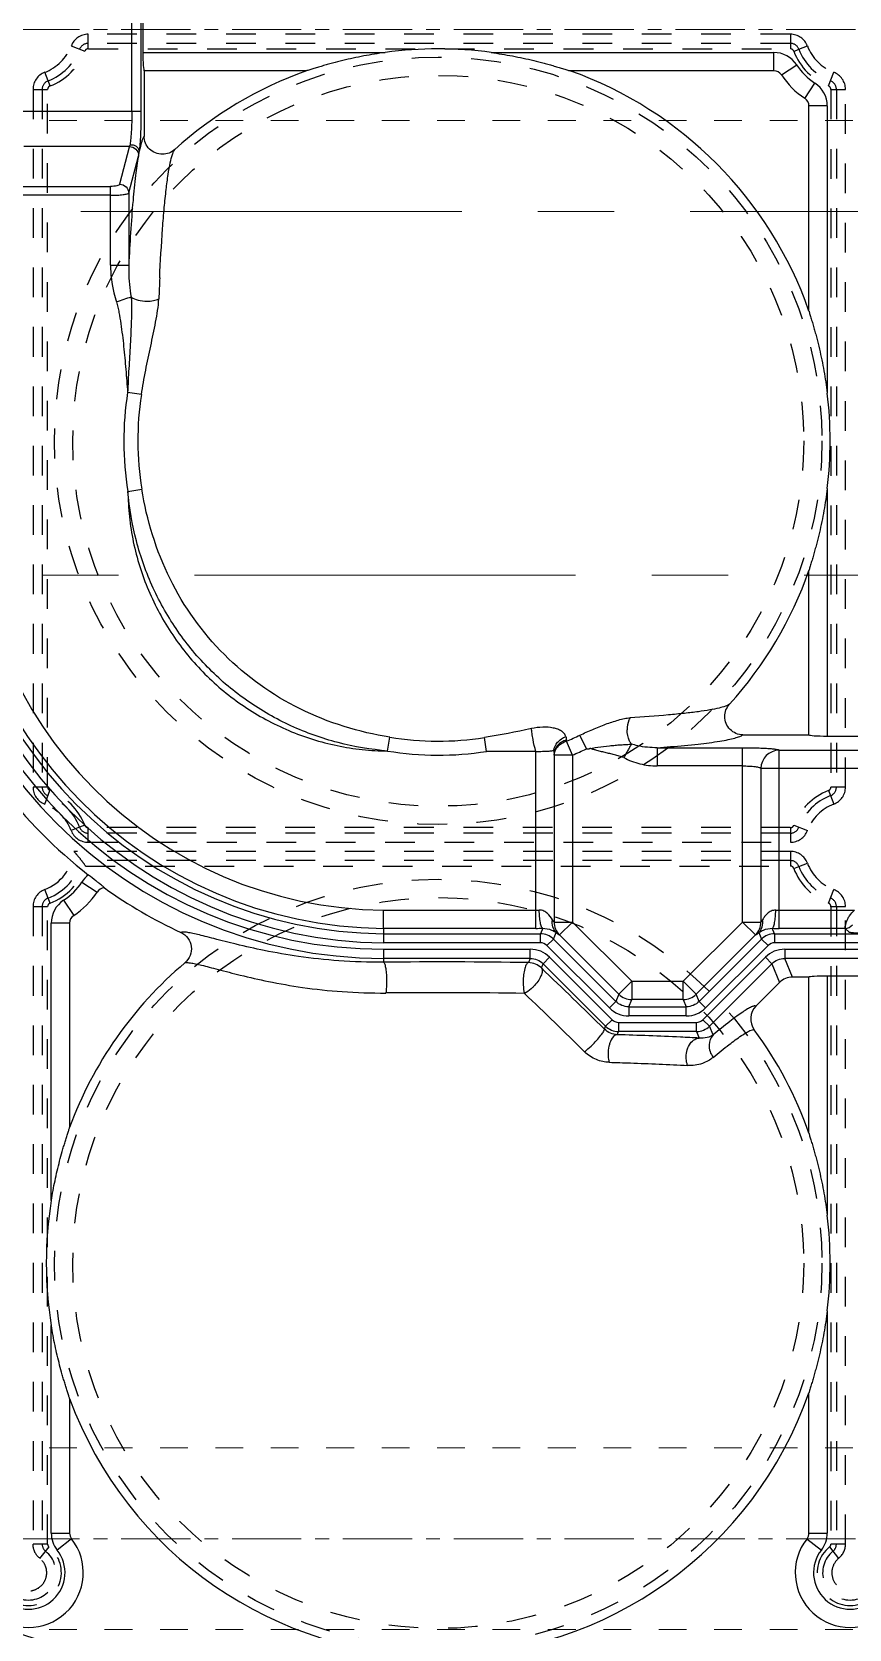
# Model space of a CAD drawing. Header units: millimetres. Extents: x -840 to 1682, y -9216 to -2117.
# Drawn here: x 281.9 to 326.9, y -4315.4 to -4227.6 of the extents above; entities that cross this region are included whole.
import ezdxf

# ---------------------------------------------------------------- set-up
doc = ezdxf.new("R2010")
doc.units = ezdxf.units.MM
doc.header["$LTSCALE"] = 16.335
doc.linetypes.add('CENTER', pattern=[0.6, 0.375, -0.075, 0.075, -0.075])
doc.linetypes.add('HIDDEN', pattern=[0.2, 0.1, -0.1])
doc.layers.get('0').update_dxf_attribs({"linetype": 'CONTINUOUS'})
doc.layers.add('cool', color=153, linetype='HIDDEN', lineweight=9)
doc.layers.add('moldbase', color=7, linetype='CONTINUOUS', lineweight=20)
doc.layers.add('DEFAULT_2', color=8, linetype='HIDDEN')

# ---------------------------------------------------------------- blocks, each defined once
blk = doc.blocks.new('7')
at = {"layer": 'cool', "ltscale": 0.932966}
for p, q in [((-1665.252, -2312.724), (-1303.907, -2312.724)), ((-1665.252, -2322.724), (-1303.907, -2322.724))]:
    blk.add_line(p, q, dxfattribs=at)
at = {"layer": 'cool', "color": 1, "linetype": 'CENTER', "ltscale": 0.621977}
blk.add_line((-1679.58, -2317.724), (-1289.58, -2317.724), dxfattribs=at)

msp = doc.modelspace()

# ---------------------------------------------------------------- linework, layer by layer
at = {"color": 7, "linetype": 'Continuous'}
for p, q in [((287.411, -4231.912), (287.411, -4222.937)), ((287.912, -4222.937), (287.912, -4231.912)), ((288.02, -4226.168), (288.02, -4228.681)), ((288.02, -4228.681), (301.342, -4228.681)), ((307.181, -4228.681), (322.716, -4228.681)), ((322.716, -4229.686), (322.716, -4228.681)), ((323.135, -4229.912), (323.975, -4229.359)), ((288.09, -4229.686), (288.09, -4233.277)), ((297.019, -4229.686), (288.09, -4229.686)), ((322.716, -4229.686), (311.504, -4229.686)), ((324.425, -4231.202), (324.978, -4230.362)), ((279.479, -4231.912), (287.912, -4231.912)), ((324.651, -4242.903), (324.651, -4231.621)), ((325.656, -4231.621), (324.651, -4231.621)), ((325.656, -4231.621), (325.656, -4247.413)), ((287.281, -4233.854), (281.481, -4233.854)), ((287.271, -4233.891), (286.741, -4235.923)), ((287.242, -4236.408), (287.772, -4234.376)), ((280.765, -4236.048), (286.239, -4236.048)), ((286.239, -4236.533), (280.765, -4236.533)), ((286.239, -4240.372), (286.239, -4236.048)), ((287.242, -4236.408), (287.242, -4240.372)), ((286.239, -4240.372), (287.242, -4240.372)), ((287.936, -4247.496), (287.177, -4247.378)), ((287.196, -4252.821), (287.955, -4252.697)), ((325.656, -4252.661), (325.656, -4266.279)), ((324.651, -4266.209), (324.651, -4257.171)), ((301.478, -4267.102), (301.602, -4266.344)), ((306.921, -4267.122), (306.802, -4266.363)), ((311.315, -4266.561), (311.31, -4266.49)), ((312.41, -4266.982), (312.048, -4266.229)), ((321.022, -4266.209), (324.651, -4266.209)), ((325.656, -4266.279), (328.169, -4266.279)), ((309.63, -4267.122), (306.921, -4267.122)), ((309.63, -4276.854), (309.63, -4267.122)), ((310.634, -4267.255), (310.634, -4276.508)), ((310.634, -4267.255), (310.64, -4267.329)), ((311.643, -4267.329), (310.64, -4267.329)), ((311.643, -4267.329), (311.315, -4266.561)), ((311.643, -4267.329), (311.643, -4276.505)), ((316.3, -4266.916), (316.3, -4267.919)), ((316.3, -4266.916), (321, -4266.916)), ((321, -4276.505), (321, -4266.916)), ((323.007, -4267.049), (323.013, -4267.057)), ((323.013, -4276.854), (323.013, -4267.057)), ((323.013, -4267.057), (339.821, -4267.057)), ((321, -4267.919), (316.3, -4267.919)), ((322.004, -4268.052), (322.009, -4268.059)), ((322.004, -4268.052), (322.004, -4276.505)), ((339.821, -4268.059), (322.009, -4268.059)), ((284.663, -4274.306), (285.503, -4274.859)), ((283.66, -4275.309), (284.213, -4276.149)), ((301.247, -4276.854), (301.255, -4275.85)), ((301.255, -4275.85), (309.63, -4275.85)), ((323.013, -4275.85), (327.161, -4275.85)), ((282.982, -4291.829), (282.982, -4276.568)), ((283.987, -4276.568), (282.982, -4276.568)), ((283.987, -4276.568), (283.987, -4287.808)), ((301.246, -4276.854), (301.245, -4277.649)), ((309.63, -4276.854), (301.246, -4276.854)), ((310.008, -4276.852), (309.886, -4277.148)), ((310.64, -4276.505), (310.634, -4276.508)), ((310.64, -4276.505), (311.643, -4276.505)), ((311.643, -4276.505), (310.934, -4277.215)), ((314.903, -4279.765), (311.643, -4276.505)), ((321, -4276.505), (317.74, -4279.765)), ((321.71, -4277.215), (321, -4276.505)), ((321, -4276.505), (322.004, -4276.505)), ((322.009, -4276.507), (322.004, -4276.505)), ((322.757, -4277.148), (322.635, -4276.852)), ((326.639, -4276.854), (323.013, -4276.854)), ((326.639, -4276.854), (326.856, -4277.071)), ((309.886, -4277.649), (301.241, -4277.649)), ((301.246, -4277.148), (309.886, -4277.148)), ((309.886, -4277.649), (309.886, -4277.148)), ((310.596, -4277.442), (310.241, -4277.796)), ((310.241, -4277.796), (313.673, -4281.229)), ((310.596, -4277.442), (310.743, -4277.087)), ((310.596, -4277.442), (314.028, -4280.874)), ((310.934, -4277.215), (310.928, -4277.217)), ((314.193, -4280.475), (310.934, -4277.215)), ((321.71, -4277.215), (318.45, -4280.475)), ((318.615, -4280.874), (322.047, -4277.442)), ((318.97, -4281.229), (322.402, -4277.796)), ((321.717, -4277.216), (321.71, -4277.215)), ((321.901, -4277.087), (322.047, -4277.442)), ((322.402, -4277.796), (322.047, -4277.442)), ((322.757, -4277.148), (322.757, -4277.649)), ((322.757, -4277.148), (421.441, -4277.148)), ((421.441, -4277.649), (322.757, -4277.649)), ((301.247, -4278.002), (301.247, -4278.715)), ((301.247, -4278.002), (309.322, -4278.002)), ((309.322, -4278.504), (301.247, -4278.504)), ((309.322, -4278.504), (309.225, -4278.74)), ((309.322, -4278.504), (309.322, -4278.002)), ((309.934, -4279.034), (310.032, -4278.798)), ((310.387, -4278.443), (310.032, -4278.798)), ((313.465, -4282.231), (310.032, -4278.798)), ((313.82, -4281.877), (310.387, -4278.443)), ((322.257, -4278.443), (318.823, -4281.877)), ((322.611, -4278.798), (319.178, -4282.231)), ((322.611, -4278.798), (322.256, -4278.443)), ((322.611, -4278.798), (323.037, -4279.826)), ((323.321, -4278.002), (323.321, -4278.504)), ((323.321, -4278.002), (420.877, -4278.002)), ((323.747, -4279.532), (323.321, -4278.504)), ((420.877, -4278.504), (323.321, -4278.504)), ((324.651, -4279.532), (323.747, -4279.532)), ((324.651, -4288.128), (324.651, -4279.532)), ((328.169, -4279.48), (325.656, -4279.48)), ((325.656, -4279.48), (325.656, -4292.638)), ((314.193, -4280.475), (314.028, -4280.874)), ((314.193, -4280.475), (314.903, -4279.765)), ((314.903, -4279.765), (314.903, -4280.768)), ((314.903, -4279.765), (317.74, -4279.765)), ((317.74, -4279.765), (318.45, -4280.475)), ((317.74, -4280.768), (317.74, -4279.765)), ((318.615, -4280.874), (318.45, -4280.475)), ((321.738, -4281.126), (323.037, -4279.826)), ((313.673, -4281.229), (314.028, -4280.874)), ((314.737, -4281.168), (314.903, -4280.768)), ((314.737, -4281.168), (314.737, -4281.669)), ((314.737, -4281.168), (317.906, -4281.168)), ((317.74, -4280.768), (314.903, -4280.768)), ((317.74, -4280.768), (317.906, -4281.168)), ((317.906, -4281.669), (317.906, -4281.168)), ((318.615, -4280.874), (318.97, -4281.229)), ((313.399, -4282.393), (313.465, -4282.231)), ((313.465, -4282.231), (313.82, -4281.877)), ((314.175, -4282.024), (314.175, -4282.525)), ((314.175, -4282.024), (318.468, -4282.024)), ((317.906, -4281.669), (314.737, -4281.669)), ((318.468, -4282.525), (318.468, -4282.024)), ((318.823, -4281.877), (319.178, -4282.231)), ((319.377, -4282.713), (319.178, -4282.231)), ((314.101, -4282.704), (314.175, -4282.525)), ((318.468, -4282.525), (314.175, -4282.525)), ((318.468, -4282.525), (318.618, -4282.888)), ((325.656, -4297.886), (325.656, -4310.115)), ((282.982, -4310.115), (282.982, -4298.695)), ((324.651, -4310.115), (324.651, -4302.396)), ((283.987, -4302.717), (283.987, -4310.115)), ((282.982, -4310.115), (283.987, -4310.115)), ((284.095, -4310.426), (283.305, -4311.047)), ((324.543, -4310.426), (325.333, -4311.047)), ((324.651, -4310.115), (325.656, -4310.115))]:
    msp.add_line(p, q, dxfattribs=at)
for centre, radius, start, end in [((304.262, -4250.037), 21.555, 82.21628, 97.78372), ((322.716, -4230.188), 1.508, 33.36701, 90), ((326.912, -4227.425), 3.518, 213.36701, 236.63299), ((304.262, -4250.037), 21.602, 109.59012, 132.13302), ((304.262, -4250.037), 21.602, 19.28489, 70.40988), ((322.716, -4230.188), 0.502, 33.36701, 90), ((326.912, -4227.425), 4.522, 213.36701, 236.63299), ((324.149, -4231.621), 1.508, 0, 56.63299), ((324.149, -4231.621), 0.502, 0, 56.63299), ((302.907, -4237.81), 15.52, 167.05769, 167.21587), ((296.13, -4240.543), 8.89, 178.89651, 181.23393), ((297.242, -4240.512), 10.003, 181.27431, 189.34665), ((434.337, -4247.853), 145.551, 177.33404, 177.78732), ((366.008, -4483.105), 253.475, 108.07299, 108.26492), ((304.262, -4250.037), 17.291, 171.15388, 189.26433), ((304.262, -4250.037), 16.522, 171.15388, 189.26432), ((304.262, -4250.037), 21.555, 353.00793, 6.99207), ((301.749, -4252.55), 81.562, 180, 270), ((301.749, -4252.55), 81.06, 180, 270), ((301.749, -4252.55), 80.559, 180, 270), ((301.749, -4252.55), 80.057, 180, 270), ((301.749, -4252.55), 80.001, 180, 270), ((301.749, -4252.55), 79.5, 180, 270), ((301.749, -4252.55), 71.857, 180, 270), ((301.749, -4252.55), 70.35, 180, 270), ((301.749, -4252.55), 66.33, 180, 270), ((301.247, -4253.052), 25.452, 180, 270), ((301.247, -4253.052), 24.95, 180, 270), ((301.448, -4253.052), 24.598, 180, 269.51799), ((301.448, -4253.052), 24.096, 180, 269.51577), ((301.448, -4253.052), 23.802, 180, 269.51577), ((301.448, -4253.052), 22.799, 180, 269.51278), ((304.262, -4250.037), 21.602, 317.86698, 340.71511), ((304.262, -4250.037), 16.522, 260.73533, 278.84612), ((304.262, -4250.037), 17.966, 293.11646, 295.68206), ((304.262, -4250.037), 17.291, 260.73566, 278.84611), ((304.262, -4250.037), 18.802, 293.11646, 295.68206), ((310.876, -4190.774), 76.335, 274.07483, 274.63399), ((323.016, -4268.064), 1.007, 90.21471, 179.7199), ((301.247, -4253.052), 26.428, 217.2132, 232.14975), ((281.726, -4272.372), 3.518, 303.36701, 326.63299), ((285.922, -4275.135), 1.508, 126.26827, 146.63299), ((284.489, -4276.568), 1.508, 123.36701, 180), ((281.726, -4272.372), 4.522, 303.36701, 326.63299), ((285.922, -4275.135), 0.502, 92.50316, 146.63299), ((301.247, -4253.052), 26.48, 234.58265, 245.11942), ((284.489, -4276.568), 0.502, 123.36701, 180), ((309.632, -4266.458), 9.392, 269.99288, 271.14611), ((323.012, -4266.434), 9.416, 268.8554, 270.00573), ((309.632, -4239.13), 37.723, 269.99782, 270.57206), ((311.638, -4276.507), 1.004, 180.01039, 224.98608), ((321.006, -4276.508), 1.003, 315.11831, 0.04143), ((323.01, -4239.33), 37.524, 269.42641, 270.00371), ((326.638, -4276.35), 0.504, 270.06267, 323.01742), ((309.885, -4278.153), 1.005, 45.0294, 89.9706), ((309.886, -4278.151), 0.502, 44.99637, 90.00323), ((322.758, -4278.153), 1.005, 90.02942, 134.97059), ((322.757, -4278.151), 0.502, 89.99612, 135.00341), ((304.262, -4295.262), 21.602, 130.16266, 159.81272), ((304.261, -4597.961), 319.26, 89.10924, 90.54105), ((309.223, -4279.746), 1.006, 45.06447, 89.93553), ((309.322, -4279.508), 1.506, 45.00132, 90.00083), ((323.321, -4279.509), 1.506, 90.01677, 134.97824), ((96.936, -4502.176), 308.481, 45.4362, 46.33245), ((304.249, -4589.359), 308.963, 89.11826, 90.53203), ((114.142, -4484.718), 282.318, 45.41643, 46.35222), ((314.904, -4279.762), 1.006, 225.06328, 269.93553), ((317.739, -4279.762), 1.006, 270.06447, 314.93553), ((314.738, -4280.163), 1.506, 225.01567, 269.98868), ((317.905, -4280.163), 1.506, 270.01567, 314.98868), ((322.449, -4281.836), 1.005, 135.03116, 216.48193), ((314.176, -4281.521), 1.005, 225.02925, 269.97059), ((314.175, -4281.522), 0.502, 224.99676, 270.0037), ((318.468, -4281.522), 0.502, 269.99676, 315.0037), ((318.468, -4281.521), 1.005, 270.0294, 314.9706), ((304.262, -4295.262), 21.602, 19.28489, 36.43425), ((304.262, -4295.262), 21.555, 170.83475, 189.16525), ((304.262, -4295.262), 21.555, 353.00793, 6.99207), ((304.262, -4295.262), 21.602, 200.18728, 340.71511), ((281.726, -4312.291), 3.015, 141.78679, 38.21321), ((284.489, -4310.115), 1.508, 180, 218.21321), ((284.489, -4310.115), 0.502, 180, 218.21321), ((326.912, -4312.291), 3.015, 141.78679, 38.21321), ((324.149, -4310.115), 0.502, 321.78679, 0), ((324.149, -4310.115), 1.508, 321.78679, 360), ((281.726, -4312.291), 2.01, 141.78679, 38.21321), ((326.912, -4312.291), 2.01, 141.78679, 38.21321)]:
    msp.add_arc(centre, radius, start, end, dxfattribs=at)
for centre, major_axis, ratio, start_param, end_param in [((288.09, -4228.681), (0, 1.005), 0.069927, -4.712389, -3.141593), ((325.656, -4266.209), (1.005, 0), 0.069927, 3.141593, 4.712389), ((323.748, -4280.539), (-0.385, 0.93), 0.998395, -0.392131, 0.392131), ((325.656, -4279.532), (1.005, 0), 0.052408, 1.570796, 3.141593)]:
    msp.add_ellipse(centre, major_axis=major_axis, ratio=ratio, start_param=start_param, end_param=end_param, dxfattribs=at)
for points, knots in [([(301.342, -4228.681), (300.95, -4228.735), (300.364, -4228.831), (299.589, -4228.989), (299.013, -4229.121), (298.539, -4229.243), (298.164, -4229.345), (297.889, -4229.424), (297.623, -4229.503), (297.41, -4229.568), (297.251, -4229.617), (297.149, -4229.648), (297.077, -4229.671), (297.036, -4229.682), (297.023, -4229.686), (297.019, -4229.686)], [0, 0, 0, 0, 0.267252, 0.40073, 0.533832, 0.666016, 0.731402, 0.795907, 0.858868, 0.918789, 0.946517, 0.971347, 0.990766, 0.997019, 1, 1, 1, 1]), ([(307.181, -4228.681), (307.573, -4228.735), (308.159, -4228.831), (308.934, -4228.989), (309.51, -4229.121), (309.985, -4229.243), (310.359, -4229.345), (310.634, -4229.424), (310.9, -4229.503), (311.113, -4229.568), (311.272, -4229.617), (311.374, -4229.648), (311.446, -4229.671), (311.487, -4229.682), (311.5, -4229.686), (311.504, -4229.686)], [0, 0, 0, 0, 0.267252, 0.40073, 0.533832, 0.666016, 0.731402, 0.795907, 0.858868, 0.918789, 0.946517, 0.971347, 0.990766, 0.997019, 1, 1, 1, 1]), ([(287.411, -4231.912), (287.411, -4232.113), (287.406, -4232.496), (287.385, -4233.027), (287.35, -4233.455), (287.32, -4233.7), (287.296, -4233.797)], [0, 0, 0, 0, 0.3187, 0.608147, 0.842128, 1, 1, 1, 1]), ([(287.912, -4231.912), (287.912, -4232.341), (287.902, -4232.945), (287.864, -4233.682), (287.837, -4233.989), (287.82, -4234.121)], [0, 0, 0, 0, 0.581184, 0.819571, 1, 1, 1, 1]), ([(287.271, -4233.891), (287.272, -4233.887), (287.277, -4233.881), (287.274, -4233.867), (287.279, -4233.859), (287.281, -4233.854)], [0, 0, 0, 0, 0.259224, 0.619074, 1, 1, 1, 1]), ([(287.296, -4233.797), (287.295, -4233.802), (287.29, -4233.821), (287.285, -4233.84), (287.281, -4233.854)], [0, 0, 0, 0, 0.274969, 1, 1, 1, 1]), ([(287.281, -4233.854), (287.406, -4233.856), (287.664, -4233.957), (287.778, -4234.211), (287.782, -4234.334)], [0, 0, 0, 0, 0.505485, 1, 1, 1, 1]), ([(287.82, -4234.12), (287.817, -4234.064), (287.776, -4233.949), (287.649, -4233.815), (287.469, -4233.76), (287.35, -4233.78), (287.296, -4233.797)], [0, 0, 0, 0, 0.236764, 0.500059, 0.758497, 1, 1, 1, 1]), ([(288.09, -4233.277), (288.062, -4233.316), (288.011, -4233.417), (287.911, -4233.697), (287.857, -4233.941), (287.82, -4234.121)], [0, 0, 0, 0, 0.160254, 0.379444, 1, 1, 1, 1]), ([(289.098, -4234.28), (288.967, -4234.281), (288.702, -4234.23), (288.366, -4234.008), (288.142, -4233.673), (288.09, -4233.408), (288.09, -4233.277)], [0, 0, 0, 0, 0.249984, 0.499946, 0.749956, 1, 1, 1, 1]), ([(288.943, -4241.083), (288.985, -4240.176), (289.058, -4238.884), (289.19, -4237.262), (289.29, -4236.27), (289.397, -4235.446), (289.508, -4234.801), (289.61, -4234.378), (289.699, -4234.138), (289.745, -4234.051), (289.77, -4234.018)], [0, 0, 0, 0, 0.381573, 0.543618, 0.683779, 0.800473, 0.892477, 0.958914, 0.982547, 1, 1, 1, 1]), ([(289.77, -4234.018), (289.679, -4234.1), (289.466, -4234.232), (289.22, -4234.279), (289.098, -4234.28)], [0, 0, 0, 0, 0.499959, 1, 1, 1, 1]), ([(287.772, -4234.376), (287.71, -4234.729), (287.598, -4235.542), (287.399, -4237.539), (287.3, -4239.185), (287.242, -4240.372)], [0, 0, 0, 0, 0.178696, 0.408207, 1, 1, 1, 1]), ([(287.782, -4234.334), (287.785, -4234.319), (287.8, -4234.25), (287.811, -4234.18), (287.82, -4234.125)], [0, 0, 0, 0, 0.216193, 1, 1, 1, 1]), ([(286.741, -4235.923), (286.735, -4235.944), (286.678, -4235.985), (286.571, -4236.017), (286.417, -4236.043), (286.301, -4236.048), (286.239, -4236.048)], [0, 0, 0, 0, 0.126678, 0.347002, 0.649997, 1, 1, 1, 1]), ([(286.239, -4236.533), (286.363, -4236.533), (286.592, -4236.528), (286.863, -4236.507), (287.042, -4236.481), (287.138, -4236.46), (287.202, -4236.439), (287.236, -4236.419), (287.242, -4236.408)], [0, 0, 0, 0, 0.362106, 0.67404, 0.797636, 0.894339, 0.961535, 1, 1, 1, 1]), ([(286.741, -4235.923), (286.867, -4235.925), (287.126, -4236.027), (287.24, -4236.284), (287.242, -4236.408)], [0, 0, 0, 0, 0.505571, 1, 1, 1, 1]), ([(286.239, -4240.372), (286.239, -4240.886), (286.324, -4241.577), (286.513, -4242.237), (286.566, -4242.401)], [0, 0, 0, 0, 0.749603, 1, 1, 1, 1]), ([(286.564, -4242.401), (286.596, -4242.494), (286.645, -4242.688), (286.728, -4243.086), (286.809, -4243.599), (286.891, -4244.221), (286.987, -4245.058), (287.085, -4246.111), (287.149, -4246.955), (287.177, -4247.378)], [0, 0, 0, 0, 0.05872, 0.11923, 0.243152, 0.36835, 0.494231, 0.746782, 1, 1, 1, 1]), ([(287.372, -4242.136), (287.384, -4242.241), (287.39, -4242.454), (287.394, -4242.775), (287.393, -4243.1), (287.381, -4243.537), (287.358, -4244.084), (287.311, -4244.961), (287.245, -4246.059), (287.197, -4246.938), (287.177, -4247.378)], [0, 0, 0, 0, 0.060293, 0.121678, 0.183733, 0.246036, 0.371153, 0.496668, 0.748222, 1, 1, 1, 1]), ([(287.372, -4242.136), (287.487, -4242.215), (287.776, -4242.323), (288.078, -4242.358), (288.24, -4242.358)], [0, 0, 0, 0, 0.459661, 1, 1, 1, 1]), ([(287.936, -4247.496), (288.005, -4247.049), (288.169, -4246.159), (288.402, -4245.054), (288.59, -4244.173), (288.722, -4243.519), (288.834, -4242.875), (288.886, -4242.445), (288.894, -4242.233)], [0, 0, 0, 0, 0.253644, 0.50712, 0.633249, 0.758166, 0.881082, 1, 1, 1, 1]), ([(288.24, -4242.358), (288.359, -4242.358), (288.582, -4242.339), (288.799, -4242.277), (288.894, -4242.233)], [0, 0, 0, 0, 0.531705, 1, 1, 1, 1]), ([(324.651, -4242.903), (324.651, -4242.908), (324.656, -4242.922), (324.667, -4242.966), (324.691, -4243.042), (324.723, -4243.15), (324.774, -4243.317), (324.841, -4243.541), (324.922, -4243.819), (325.001, -4244.106), (325.105, -4244.496), (325.227, -4244.99), (325.359, -4245.59), (325.514, -4246.396), (325.606, -4247.005), (325.656, -4247.413)], [0, 0, 0, 0, 0.003083, 0.009558, 0.029485, 0.054714, 0.082718, 0.142945, 0.206018, 0.270524, 0.335844, 0.467771, 0.600522, 0.733601, 1, 1, 1, 1]), ([(287.196, -4252.821), (287.206, -4253.286), (287.254, -4254.218), (287.47, -4255.601), (287.825, -4256.954), (288.468, -4258.704), (289.584, -4260.763), (291.37, -4262.929), (293.536, -4264.715), (295.595, -4265.831), (297.345, -4266.474), (298.698, -4266.829), (300.081, -4267.045), (301.012, -4267.092), (301.478, -4267.102)], [0, 0, 0, 0, 0.062535, 0.125068, 0.187605, 0.250141, 0.375069, 0.5, 0.62493, 0.749858, 0.812395, 0.874934, 0.937466, 1, 1, 1, 1]), ([(301.478, -4267.102), (300.56, -4267.016), (298.736, -4266.721), (296.133, -4265.788), (293.745, -4264.423), (291.635, -4262.664), (289.876, -4260.555), (288.511, -4258.166), (287.579, -4255.563), (287.282, -4253.739), (287.197, -4252.821)], [0, 0, 0, 0, 0.125986, 0.25107, 0.375694, 0.49998, 0.624274, 0.748913, 0.87401, 1, 1, 1, 1]), ([(301.602, -4266.344), (299.901, -4266.066), (296.559, -4265.045), (292.298, -4262.001), (289.253, -4257.74), (288.233, -4254.398), (287.955, -4252.697)], [0, 0, 0, 0, 0.250932, 0.5, 0.749067, 1, 1, 1, 1]), ([(325.656, -4252.661), (325.606, -4253.069), (325.514, -4253.679), (325.359, -4254.485), (325.227, -4255.084), (325.105, -4255.578), (325.001, -4255.968), (324.922, -4256.255), (324.841, -4256.533), (324.774, -4256.757), (324.723, -4256.924), (324.691, -4257.032), (324.667, -4257.109), (324.656, -4257.152), (324.651, -4257.167), (324.651, -4257.171)], [0, 0, 0, 0, 0.266399, 0.399478, 0.532229, 0.664156, 0.729476, 0.793982, 0.857055, 0.917282, 0.945286, 0.970515, 0.990442, 0.996917, 1, 1, 1, 1]), ([(320.281, -4264.529), (320.217, -4264.576), (320.024, -4264.655), (319.664, -4264.754), (319.164, -4264.851), (318.531, -4264.946), (317.769, -4265.036), (316.517, -4265.157), (315.518, -4265.228), (314.815, -4265.271)], [0, 0, 0, 0, 0.043448, 0.110973, 0.202912, 0.318739, 0.457621, 0.618447, 1, 1, 1, 1]), ([(320.019, -4265.201), (320.02, -4265.079), (320.067, -4264.832), (320.199, -4264.619), (320.281, -4264.529)], [0, 0, 0, 0, 0.500134, 1, 1, 1, 1]), ([(312.048, -4266.229), (312.284, -4266.121), (312.752, -4265.905), (313.457, -4265.624), (314.041, -4265.427), (314.491, -4265.311), (314.71, -4265.276), (314.815, -4265.271)], [0, 0, 0, 0, 0.26507, 0.52537, 0.774867, 0.892659, 1, 1, 1, 1]), ([(314.815, -4265.271), (314.787, -4265.315), (314.685, -4265.519), (314.647, -4265.752), (314.647, -4265.926)], [0, 0, 0, 0, 0.232004, 1, 1, 1, 1]), ([(321.022, -4266.209), (320.891, -4266.209), (320.626, -4266.156), (320.291, -4265.932), (320.068, -4265.597), (320.018, -4265.332), (320.019, -4265.201)], [0, 0, 0, 0, 0.250053, 0.500063, 0.750028, 1, 1, 1, 1]), ([(311.278, -4266.308), (311.261, -4266.248), (311.196, -4266.129), (311.035, -4265.993), (310.826, -4265.894), (310.485, -4265.802), (309.996, -4265.774), (309.597, -4265.821), (309.392, -4265.865)], [0, 0, 0, 0, 0.090713, 0.189201, 0.299676, 0.422394, 0.697583, 1, 1, 1, 1]), ([(309.63, -4267.122), (309.568, -4266.905), (309.491, -4266.575), (309.421, -4266.154), (309.397, -4265.953), (309.392, -4265.865)], [0, 0, 0, 0, 0.528462, 0.792575, 1, 1, 1, 1]), ([(310.618, -4267.065), (310.638, -4266.902), (310.761, -4266.656), (311.027, -4266.428), (311.192, -4266.341), (311.278, -4266.308)], [0, 0, 0, 0, 0.470334, 0.734662, 1, 1, 1, 1]), ([(311.31, -4266.49), (311.218, -4266.518), (311.042, -4266.598), (310.76, -4266.823), (310.64, -4267.087), (310.634, -4267.255)], [0, 0, 0, 0, 0.267201, 0.531643, 1, 1, 1, 1]), ([(314.885, -4266.717), (314.847, -4266.665), (314.704, -4266.425), (314.647, -4266.139), (314.647, -4265.926)], [0, 0, 0, 0, 0.232604, 1, 1, 1, 1]), ([(317.043, -4266.86), (317.551, -4266.818), (318.456, -4266.735), (319.512, -4266.601), (320.182, -4266.481), (320.549, -4266.397), (320.822, -4266.313), (320.969, -4266.246), (321.022, -4266.209)], [0, 0, 0, 0, 0.377401, 0.673379, 0.788693, 0.88156, 0.951836, 1, 1, 1, 1]), ([(309.63, -4267.122), (309.752, -4267.122), (309.979, -4267.119), (310.276, -4267.108), (310.483, -4267.09), (310.586, -4267.077), (310.618, -4267.065)], [0, 0, 0, 0, 0.36952, 0.688458, 0.897485, 1, 1, 1, 1]), ([(310.64, -4267.329), (310.643, -4267.246), (310.682, -4267.075), (310.827, -4266.849), (311.045, -4266.669), (311.221, -4266.588), (311.315, -4266.561)], [0, 0, 0, 0, 0.229832, 0.472495, 0.730003, 1, 1, 1, 1]), ([(312.41, -4266.982), (312.621, -4266.95), (313.042, -4266.886), (313.57, -4266.822), (313.991, -4266.781), (314.251, -4266.76), (314.458, -4266.748), (314.608, -4266.743), (314.75, -4266.73), (314.843, -4266.726), (314.885, -4266.717)], [0, 0, 0, 0, 0.257272, 0.513253, 0.640248, 0.765973, 0.828137, 0.889209, 0.947591, 1, 1, 1, 1]), ([(314.467, -4267.456), (314.447, -4267.446), (314.404, -4267.433), (314.32, -4267.406), (314.171, -4267.361), (313.956, -4267.306), (313.698, -4267.245), (313.482, -4267.194), (313.309, -4267.153), (313.18, -4267.121), (313.051, -4267.088), (312.944, -4267.059), (312.859, -4267.034), (312.795, -4267.017), (312.73, -4267), (312.68, -4266.975), (312.636, -4266.965), (312.592, -4266.971), (312.542, -4266.996), (312.474, -4267.008), (312.429, -4266.993), (312.41, -4266.982)], [0, 0, 0, 0, 0.031208, 0.062434, 0.124884, 0.249784, 0.374688, 0.499593, 0.562045, 0.624498, 0.686953, 0.749396, 0.780675, 0.81177, 0.843023, 0.875087, 0.890228, 0.905113, 0.936797, 0.968486, 1, 1, 1, 1]), ([(314.885, -4266.717), (314.862, -4266.765), (314.801, -4266.871), (314.703, -4267.045), (314.59, -4267.244), (314.508, -4267.383), (314.467, -4267.456)], [0, 0, 0, 0, 0.189106, 0.429304, 0.705531, 1, 1, 1, 1]), ([(316.3, -4266.916), (315.943, -4266.925), (315.46, -4266.88), (314.999, -4266.754), (314.885, -4266.717)], [0, 0, 0, 0, 0.748894, 1, 1, 1, 1]), ([(321, -4266.916), (321.248, -4266.916), (321.61, -4266.921), (322.071, -4266.937), (322.368, -4266.953), (322.615, -4266.972), (322.804, -4266.993), (322.924, -4267.014), (322.983, -4267.033), (323.003, -4267.043), (323.007, -4267.049)], [0, 0, 0, 0, 0.369188, 0.537216, 0.685936, 0.810174, 0.90574, 0.969209, 0.988554, 1, 1, 1, 1]), ([(314.467, -4267.456), (314.743, -4267.613), (315.345, -4267.845), (315.982, -4267.914), (316.3, -4267.919)], [0, 0, 0, 0, 0.499881, 1, 1, 1, 1]), ([(321, -4267.919), (321.124, -4267.919), (321.355, -4267.925), (321.628, -4267.947), (321.807, -4267.974), (321.903, -4267.997), (321.966, -4268.019), (321.999, -4268.04), (322.004, -4268.052)], [0, 0, 0, 0, 0.363963, 0.677166, 0.800111, 0.895773, 0.962222, 1, 1, 1, 1]), ([(285.561, -4274.336), (285.521, -4274.304), (285.345, -4274.165), (285.168, -4274.026), (285.031, -4273.92)], [0, 0, 0, 0, 0.22799, 1, 1, 1, 1]), ([(285.785, -4274.518), (285.769, -4274.504), (285.695, -4274.443), (285.62, -4274.383), (285.561, -4274.336)], [0, 0, 0, 0, 0.218113, 1, 1, 1, 1]), ([(285.903, -4274.631), (285.904, -4274.626), (285.89, -4274.612), (285.87, -4274.59), (285.83, -4274.556), (285.801, -4274.531), (285.785, -4274.518)], [0, 0, 0, 0, 0.080648, 0.291717, 0.608658, 1, 1, 1, 1]), ([(310.541, -4276.377), (310.468, -4276.253), (310.331, -4276.066), (310.073, -4275.886), (309.904, -4275.847), (309.819, -4275.848)], [0, 0, 0, 0, 0.463755, 0.728099, 1, 1, 1, 1]), ([(310.008, -4276.852), (309.995, -4276.848), (309.966, -4276.821), (309.915, -4276.718), (309.867, -4276.507), (309.83, -4276.2), (309.821, -4275.968), (309.819, -4275.848)], [0, 0, 0, 0, 0.040193, 0.106308, 0.332241, 0.654523, 1, 1, 1, 1]), ([(322.824, -4275.848), (322.736, -4275.849), (322.566, -4275.886), (322.365, -4276.031), (322.216, -4276.199), (322.134, -4276.317), (322.102, -4276.377)], [0, 0, 0, 0, 0.280096, 0.540241, 0.781696, 1, 1, 1, 1]), ([(322.635, -4276.852), (322.649, -4276.848), (322.679, -4276.818), (322.728, -4276.715), (322.775, -4276.51), (322.812, -4276.205), (322.822, -4275.973), (322.824, -4275.848)], [0, 0, 0, 0, 0.043431, 0.112312, 0.332175, 0.641673, 1, 1, 1, 1]), ([(326.639, -4276.854), (326.637, -4276.851), (326.637, -4276.839), (326.638, -4276.818), (326.643, -4276.786), (326.653, -4276.723), (326.676, -4276.623), (326.719, -4276.482), (326.787, -4276.321), (326.919, -4276.093), (327.056, -4275.939), (327.161, -4275.85)], [0, 0, 0, 0, 0.009529, 0.028228, 0.056187, 0.093145, 0.192425, 0.321646, 0.474672, 0.643703, 1, 1, 1, 1]), ([(301.247, -4278.715), (300.427, -4278.723), (298.867, -4278.674), (296.681, -4278.436), (294.802, -4278.108), (293.254, -4277.76), (292.172, -4277.483), (291.466, -4277.3), (291.052, -4277.197), (290.713, -4277.12), (290.446, -4277.071), (290.252, -4277.053), (290.144, -4277.06), (290.106, -4277.075)], [0, 0, 0, 0, 0.217481, 0.413823, 0.583211, 0.723605, 0.834818, 0.879626, 0.917347, 0.948074, 0.971928, 0.989093, 1, 1, 1, 1]), ([(290.106, -4277.075), (290.257, -4277.144), (290.527, -4277.365), (290.72, -4277.847), (290.66, -4278.363), (290.456, -4278.646), (290.329, -4278.754)], [0, 0, 0, 0, 0.250075, 0.499998, 0.749932, 1, 1, 1, 1]), ([(310.008, -4276.852), (310.174, -4276.848), (310.439, -4276.902), (310.666, -4277.032), (310.743, -4277.087)], [0, 0, 0, 0, 0.636853, 1, 1, 1, 1]), ([(310.743, -4277.087), (310.659, -4276.998), (310.532, -4276.766), (310.522, -4276.506), (310.541, -4276.377)], [0, 0, 0, 0, 0.484987, 1, 1, 1, 1]), ([(310.634, -4276.508), (310.631, -4276.51), (310.617, -4276.494), (310.602, -4276.474), (310.573, -4276.429), (310.553, -4276.397), (310.541, -4276.377)], [0, 0, 0, 0, 0.07222, 0.267299, 0.580139, 1, 1, 1, 1]), ([(321.901, -4277.087), (321.984, -4276.998), (322.111, -4276.766), (322.121, -4276.506), (322.102, -4276.377)], [0, 0, 0, 0, 0.484987, 1, 1, 1, 1]), ([(321.901, -4277.087), (321.978, -4277.032), (322.204, -4276.901), (322.469, -4276.848), (322.635, -4276.852)], [0, 0, 0, 0, 0.36362, 1, 1, 1, 1]), ([(322.102, -4276.377), (322.092, -4276.394), (322.074, -4276.424), (322.048, -4276.464), (322.029, -4276.49), (322.018, -4276.505), (322.012, -4276.507)], [0, 0, 0, 0, 0.366954, 0.669432, 0.886492, 1, 1, 1, 1]), ([(328.144, -4277.135), (327.985, -4277.135), (327.753, -4277.133), (327.457, -4277.125), (327.266, -4277.117), (327.107, -4277.108), (326.986, -4277.098), (326.91, -4277.088), (326.872, -4277.079), (326.859, -4277.074), (326.856, -4277.071)], [0, 0, 0, 0, 0.370043, 0.538497, 0.687544, 0.811949, 0.907436, 0.970481, 0.98938, 1, 1, 1, 1]), ([(310.743, -4277.087), (310.766, -4277.107), (310.807, -4277.141), (310.863, -4277.184), (310.899, -4277.207), (310.922, -4277.22), (310.928, -4277.217)], [0, 0, 0, 0, 0.403574, 0.710213, 0.909794, 1, 1, 1, 1]), ([(321.717, -4277.216), (321.723, -4277.218), (321.745, -4277.207), (321.781, -4277.183), (321.836, -4277.14), (321.877, -4277.106), (321.901, -4277.087)], [0, 0, 0, 0, 0.08799, 0.28709, 0.599132, 1, 1, 1, 1]), ([(290.329, -4278.754), (290.367, -4278.739), (290.475, -4278.734), (290.667, -4278.754), (290.934, -4278.806), (291.273, -4278.885), (291.688, -4278.991), (292.396, -4279.178), (293.478, -4279.458), (295.021, -4279.808), (296.885, -4280.134), (299.042, -4280.368), (300.577, -4280.417), (301.381, -4280.41)], [0, 0, 0, 0, 0.010807, 0.028036, 0.052106, 0.083178, 0.121347, 0.166677, 0.278996, 0.420245, 0.58975, 0.784985, 1, 1, 1, 1]), ([(301.247, -4278.716), (301.262, -4278.72), (301.292, -4278.756), (301.34, -4278.873), (301.383, -4279.093), (301.415, -4279.41), (301.423, -4279.645), (301.423, -4279.771)], [0, 0, 0, 0, 0.043767, 0.117778, 0.3539, 0.652534, 1, 1, 1, 1]), ([(309.225, -4278.74), (309.176, -4278.748), (309.113, -4278.826), (309.058, -4278.943), (308.997, -4279.134), (308.948, -4279.42), (308.935, -4279.664), (308.935, -4279.794)], [0, 0, 0, 0, 0.129644, 0.229855, 0.353259, 0.65619, 1, 1, 1, 1]), ([(309.322, -4278.504), (309.453, -4278.504), (309.716, -4278.558), (309.94, -4278.706), (310.032, -4278.798)], [0, 0, 0, 0, 0.500007, 1, 1, 1, 1]), ([(322.611, -4278.798), (322.704, -4278.706), (322.927, -4278.558), (323.19, -4278.504), (323.321, -4278.504)], [0, 0, 0, 0, 0.500152, 1, 1, 1, 1]), ([(309.934, -4279.034), (309.973, -4279.082), (309.989, -4279.196), (309.961, -4279.343), (309.89, -4279.538), (309.737, -4279.792), (309.577, -4279.98), (309.485, -4280.071)], [0, 0, 0, 0, 0.15525, 0.259319, 0.381988, 0.673748, 1, 1, 1, 1]), ([(301.423, -4279.771), (301.423, -4279.829), (301.419, -4280.042), (301.404, -4280.256), (301.381, -4280.41)], [0, 0, 0, 0, 0.271878, 1, 1, 1, 1]), ([(308.935, -4279.794), (308.935, -4279.852), (308.94, -4280.067), (308.965, -4280.282), (309.004, -4280.433)], [0, 0, 0, 0, 0.272605, 1, 1, 1, 1]), ([(309.485, -4280.071), (309.447, -4280.109), (309.3, -4280.247), (309.135, -4280.366), (309.004, -4280.433)], [0, 0, 0, 0, 0.267379, 1, 1, 1, 1]), ([(314.737, -4281.168), (314.607, -4281.168), (314.344, -4281.114), (314.12, -4280.966), (314.028, -4280.874)], [0, 0, 0, 0, 0.499975, 1, 1, 1, 1]), ([(318.615, -4280.874), (318.523, -4280.966), (318.299, -4281.114), (318.036, -4281.168), (317.906, -4281.168)], [0, 0, 0, 0, 0.499975, 1, 1, 1, 1]), ([(321.738, -4281.126), (321.709, -4281.111), (321.615, -4281.12), (321.463, -4281.182), (321.25, -4281.299), (320.982, -4281.472), (320.656, -4281.703), (320.11, -4282.115), (319.68, -4282.463), (319.377, -4282.713)], [0, 0, 0, 0, 0.033505, 0.090538, 0.174289, 0.285446, 0.424002, 0.589716, 1, 1, 1, 1]), ([(312.756, -4283.243), (312.854, -4283.146), (313.03, -4282.959), (313.239, -4282.706), (313.361, -4282.529), (313.4, -4282.435), (313.403, -4282.402), (313.399, -4282.393)], [0, 0, 0, 0, 0.383038, 0.711751, 0.916569, 0.97043, 1, 1, 1, 1]), ([(314.101, -4282.704), (313.977, -4282.697), (313.719, -4282.635), (313.496, -4282.488), (313.399, -4282.393)], [0, 0, 0, 0, 0.47609, 1, 1, 1, 1]), ([(314.101, -4282.704), (313.956, -4282.718), (313.796, -4282.912), (313.696, -4283.156), (313.625, -4283.411), (313.605, -4283.615), (313.605, -4283.754)], [0, 0, 0, 0, 0.356372, 0.500385, 0.661061, 1, 1, 1, 1]), ([(318.618, -4282.888), (318.274, -4282.869), (316.769, -4282.794), (315.263, -4282.739), (314.101, -4282.704)], [0, 0, 0, 0, 0.22849, 1, 1, 1, 1]), ([(317.895, -4283.928), (317.895, -4283.793), (317.933, -4283.526), (318.097, -4283.182), (318.34, -4282.952), (318.533, -4282.892), (318.618, -4282.888)], [0, 0, 0, 0, 0.294318, 0.577532, 0.813836, 1, 1, 1, 1]), ([(319.377, -4282.713), (319.28, -4282.779), (319.033, -4282.886), (318.763, -4282.903), (318.618, -4282.888)], [0, 0, 0, 0, 0.445812, 1, 1, 1, 1]), ([(319.377, -4282.713), (319.242, -4282.856), (319.07, -4283.306), (319.236, -4283.757), (319.384, -4283.949)], [0, 0, 0, 0, 0.448299, 1, 1, 1, 1]), ([(319.384, -4283.949), (319.674, -4283.709), (320.184, -4283.297), (320.792, -4282.844), (321.176, -4282.596), (321.38, -4282.485), (321.524, -4282.426), (321.614, -4282.418), (321.641, -4282.433)], [0, 0, 0, 0, 0.411043, 0.715508, 0.826576, 0.910106, 0.96681, 1, 1, 1, 1]), ([(312.314, -4283.643), (312.346, -4283.618), (312.499, -4283.492), (312.644, -4283.356), (312.756, -4283.243)], [0, 0, 0, 0, 0.200418, 1, 1, 1, 1]), ([(313.664, -4284.222), (313.424, -4284.215), (312.926, -4284.105), (312.495, -4283.826), (312.314, -4283.643)], [0, 0, 0, 0, 0.482197, 1, 1, 1, 1]), ([(313.605, -4283.754), (313.605, -4283.797), (313.61, -4283.955), (313.634, -4284.112), (313.664, -4284.222)], [0, 0, 0, 0, 0.275912, 1, 1, 1, 1]), ([(317.98, -4284.397), (317.967, -4284.364), (317.916, -4284.212), (317.895, -4284.052), (317.895, -4283.928)], [0, 0, 0, 0, 0.224142, 1, 1, 1, 1]), ([(319.384, -4283.949), (319.208, -4284.094), (318.762, -4284.343), (318.252, -4284.412), (317.98, -4284.397)], [0, 0, 0, 0, 0.455804, 1, 1, 1, 1]), ([(313.664, -4284.222), (314.053, -4284.233), (315.492, -4284.28), (316.931, -4284.34), (317.98, -4284.397)], [0, 0, 0, 0, 0.270204, 1, 1, 1, 1]), ([(282.982, -4291.829), (283.041, -4291.462), (283.144, -4290.914), (283.306, -4290.189), (283.44, -4289.651), (283.561, -4289.209), (283.661, -4288.86), (283.738, -4288.604), (283.814, -4288.358), (283.877, -4288.161), (283.923, -4288.015), (283.954, -4287.923), (283.972, -4287.855), (283.987, -4287.82), (283.987, -4287.808)], [0, 0, 0, 0, 0.268835, 0.403048, 0.536792, 0.669437, 0.734935, 0.79942, 0.862152, 0.921482, 0.94869, 0.972788, 0.991317, 1, 1, 1, 1]), ([(324.651, -4288.128), (324.651, -4288.133), (324.656, -4288.147), (324.667, -4288.191), (324.691, -4288.267), (324.723, -4288.375), (324.774, -4288.542), (324.841, -4288.766), (324.922, -4289.044), (325.001, -4289.331), (325.105, -4289.721), (325.227, -4290.215), (325.359, -4290.815), (325.514, -4291.621), (325.606, -4292.23), (325.656, -4292.638)], [0, 0, 0, 0, 0.003083, 0.009558, 0.029485, 0.054714, 0.082718, 0.142945, 0.206018, 0.270524, 0.335844, 0.467771, 0.600522, 0.733601, 1, 1, 1, 1]), ([(325.656, -4297.886), (325.606, -4298.294), (325.514, -4298.904), (325.359, -4299.71), (325.227, -4300.309), (325.105, -4300.803), (325.001, -4301.193), (324.922, -4301.48), (324.841, -4301.758), (324.774, -4301.982), (324.723, -4302.149), (324.691, -4302.257), (324.667, -4302.334), (324.656, -4302.377), (324.651, -4302.392), (324.651, -4302.396)], [0, 0, 0, 0, 0.266399, 0.399478, 0.532229, 0.664156, 0.729476, 0.793982, 0.857055, 0.917282, 0.945286, 0.970515, 0.990442, 0.996917, 1, 1, 1, 1]), ([(283.987, -4302.717), (283.987, -4302.705), (283.972, -4302.669), (283.954, -4302.601), (283.923, -4302.509), (283.877, -4302.363), (283.814, -4302.167), (283.738, -4301.92), (283.661, -4301.665), (283.561, -4301.316), (283.44, -4300.873), (283.306, -4300.335), (283.144, -4299.611), (283.041, -4299.063), (282.982, -4298.695)], [0, 0, 0, 0, 0.008683, 0.027211, 0.05131, 0.078518, 0.137848, 0.20058, 0.265065, 0.330563, 0.463208, 0.596952, 0.731165, 1, 1, 1, 1])]:
    msp.add_open_spline(points, degree=3, knots=knots, dxfattribs=at)
for points in [[(309.392, -4265.865), (308.532, -4266.047), (307.671, -4266.228), (306.802, -4266.363)], [(311.278, -4266.308), (311.295, -4266.367), (311.305, -4266.428), (311.31, -4266.49)], [(310.618, -4267.065), (310.626, -4267.128), (310.632, -4267.192), (310.634, -4267.255)]]:
    msp.add_open_spline(points, degree=3, dxfattribs=at)
at = {"layer": 'cool', "color": 1, "linetype": 'CENTER', "ltscale": 0.621977}
msp.add_line((177.099, -4310.425), (567.099, -4310.425), dxfattribs=at)
at = {"layer": 'DEFAULT_2', "color": 8, "linetype": 'HIDDEN'}
for p, q in [((285.011, -4228.48), (285.011, -4227.676)), ((323.627, -4227.676), (285.011, -4227.676)), ((323.627, -4227.676), (323.627, -4228.48)), ((284.072, -4228.322), (284.823, -4228.609)), ((323.627, -4228.178), (285.011, -4228.178)), ((285.023, -4228.48), (323.627, -4228.48)), ((323.818, -4228.619), (324.096, -4228.501)), ((324.096, -4228.501), (324.566, -4228.322)), ((282.802, -4230.241), (282.623, -4229.771)), ((282.92, -4230.519), (282.802, -4230.241)), ((325.728, -4230.522), (326.015, -4229.771)), ((281.977, -4230.71), (281.977, -4269.086)), ((281.977, -4230.71), (282.781, -4230.71)), ((282.479, -4230.71), (282.479, -4269.086)), ((282.781, -4269.074), (282.781, -4230.71)), ((325.857, -4230.71), (326.661, -4230.71)), ((325.857, -4230.722), (325.857, -4269.086)), ((326.159, -4230.71), (326.159, -4269.086)), ((326.661, -4269.086), (326.661, -4230.71)), ((282.781, -4269.086), (281.977, -4269.086)), ((326.661, -4269.086), (325.857, -4269.086)), ((282.623, -4270.025), (282.91, -4269.274)), ((325.718, -4269.277), (325.836, -4269.555)), ((325.836, -4269.555), (326.015, -4270.025)), ((284.542, -4271.295), (284.072, -4271.474)), ((284.82, -4271.177), (284.542, -4271.295)), ((285.011, -4272.12), (285.011, -4271.316)), ((323.615, -4271.316), (285.011, -4271.316)), ((323.627, -4271.618), (285.011, -4271.618)), ((323.627, -4271.316), (323.627, -4272.12)), ((323.815, -4271.187), (324.566, -4271.474)), ((323.627, -4272.623), (284.224, -4272.623)), ((285.011, -4272.12), (323.627, -4272.12)), ((323.627, -4272.623), (323.627, -4273.427)), ((323.627, -4273.125), (284.645, -4273.125)), ((284.87, -4273.427), (323.627, -4273.427)), ((323.818, -4273.566), (324.096, -4273.448)), ((324.096, -4273.448), (324.566, -4273.269)), ((282.802, -4275.188), (282.623, -4274.718)), ((282.92, -4275.466), (282.802, -4275.188)), ((325.728, -4275.469), (326.015, -4274.718)), ((281.977, -4275.657), (281.977, -4310.72)), ((281.977, -4275.657), (282.781, -4275.657)), ((282.479, -4275.657), (282.479, -4310.722)), ((282.781, -4310.722), (282.781, -4275.657)), ((325.857, -4275.657), (326.661, -4275.657)), ((325.857, -4275.669), (325.857, -4310.722)), ((326.159, -4275.657), (326.159, -4310.722)), ((326.661, -4310.722), (326.661, -4275.657)), ((282.781, -4310.722), (281.977, -4310.722)), ((282.354, -4311.506), (282.856, -4310.879)), ((325.782, -4310.879), (326.284, -4311.506)), ((326.661, -4310.722), (325.857, -4310.722))]:
    msp.add_line(p, q, dxfattribs=at)
for centre, radius in [((304.262, -4250.037), 21.105), ((304.262, -4250.037), 20.1), ((304.262, -4295.262), 21.105), ((304.262, -4295.262), 20.1)]:
    msp.add_circle(centre, radius, dxfattribs=at)
for centre, radius, start, end in [((285.011, -4228.681), 1.005, 90, 159.07517), ((323.627, -4228.681), 1.005, 20.92483, 90), ((281.726, -4227.425), 2.513, 290.92483, 339.07517), ((281.726, -4227.425), 3.015, 290.92483, 339.07517), ((281.726, -4227.425), 3.317, 291.01342, 339.07517), ((285.011, -4228.681), 0.502, 90, 159.07517), ((323.627, -4228.681), 0.502, 20.92483, 90), ((326.912, -4227.425), 3.317, 201.01342, 249.07517), ((326.912, -4227.425), 3.015, 200.92483, 249.07517), ((326.912, -4227.425), 2.513, 200.92483, 249.07517), ((282.982, -4230.71), 1.005, 110.92483, 180), ((282.982, -4230.71), 0.502, 110.92483, 180), ((325.656, -4230.71), 0.502, 360, 69.07517), ((325.656, -4230.71), 1.005, 0, 69.07517), ((301.749, -4252.55), 81.505, 180, 270), ((301.749, -4252.55), 68.842, 180, 270), ((282.982, -4269.086), 1.005, 180, 249.07517), ((282.982, -4269.086), 0.502, 180, 249.07517), ((325.656, -4269.086), 0.502, 290.92483, 0), ((325.656, -4269.086), 1.005, 290.92483, 0), ((281.726, -4272.372), 2.513, 20.92483, 69.07517), ((281.726, -4272.372), 3.015, 20.92483, 69.07517), ((281.726, -4272.372), 3.317, 21.01342, 69.07517), ((326.912, -4272.372), 3.317, 111.01342, 159.07517), ((326.912, -4272.372), 3.015, 110.92483, 159.07517), ((326.912, -4272.372), 2.513, 110.92483, 159.07517), ((285.011, -4271.115), 1.005, 200.92483, 270), ((285.011, -4271.115), 0.502, 200.92483, 270), ((323.627, -4271.115), 0.502, 270, 339.07517), ((323.627, -4271.115), 1.005, 270, 339.07517), ((281.726, -4272.372), 2.513, 290.92483, 354.25715), ((323.627, -4273.628), 1.005, 20.92483, 90), ((281.726, -4272.372), 3.015, 290.92483, 345.52249), ((281.726, -4272.372), 3.317, 291.01342, 341.447), ((276.17, -4279.681), 10.714, 35.71234, 37.72385), ((323.627, -4273.628), 0.502, 20.92483, 90), ((326.912, -4272.372), 3.317, 201.01342, 249.07517), ((326.912, -4272.372), 3.015, 200.92483, 249.07517), ((326.912, -4272.372), 2.513, 200.92483, 249.07517), ((282.982, -4275.657), 1.005, 110.92483, 180), ((282.982, -4275.657), 0.502, 110.92483, 180), ((325.656, -4275.657), 0.502, 360, 69.07517), ((325.656, -4275.657), 1.005, 0, 69.07517), ((281.726, -4312.291), 1.809, 128.68219, 51.31781), ((281.726, -4312.291), 1.508, 128.68219, 51.31781), ((282.982, -4310.722), 0.502, 180, 231.31781), ((282.982, -4310.722), 0.201, 180, 231.31781), ((326.912, -4312.291), 1.809, 128.68219, 51.31781), ((326.912, -4312.291), 1.508, 128.68219, 51.31781), ((325.656, -4310.722), 0.201, 308.68219, 0), ((325.656, -4310.722), 0.502, 308.68219, 0), ((325.661, -4310.723), 1, 308.72917, 0.07582), ((281.726, -4312.291), 1.005, 277.62704, 308.68219)]:
    msp.add_arc(centre, radius, start, end, dxfattribs=at)
for points, knots in [([(285.023, -4228.48), (284.981, -4228.478), (284.895, -4228.5), (284.838, -4228.57), (284.823, -4228.609)], [0, 0, 0, 0, 0.49996, 1, 1, 1, 1]), ([(323.816, -4228.614), (323.804, -4228.575), (323.75, -4228.506), (323.667, -4228.48), (323.627, -4228.48)], [0, 0, 0, 0, 0.499817, 1, 1, 1, 1]), ([(282.915, -4230.521), (282.876, -4230.533), (282.807, -4230.587), (282.781, -4230.67), (282.781, -4230.71)], [0, 0, 0, 0, 0.499817, 1, 1, 1, 1]), ([(325.857, -4230.722), (325.859, -4230.68), (325.837, -4230.594), (325.767, -4230.537), (325.728, -4230.522)], [0, 0, 0, 0, 0.49996, 1, 1, 1, 1]), ([(282.781, -4269.074), (282.779, -4269.116), (282.801, -4269.203), (282.871, -4269.259), (282.91, -4269.274)], [0, 0, 0, 0, 0.49996, 1, 1, 1, 1]), ([(325.723, -4269.276), (325.762, -4269.263), (325.831, -4269.209), (325.857, -4269.127), (325.857, -4269.086)], [0, 0, 0, 0, 0.499817, 1, 1, 1, 1]), ([(284.822, -4271.182), (284.834, -4271.221), (284.888, -4271.29), (284.971, -4271.316), (285.011, -4271.316)], [0, 0, 0, 0, 0.500005, 1, 1, 1, 1]), ([(323.615, -4271.316), (323.657, -4271.318), (323.743, -4271.296), (323.8, -4271.226), (323.815, -4271.187)], [0, 0, 0, 0, 0.49996, 1, 1, 1, 1]), ([(284.226, -4272.623), (284.276, -4272.679), (284.42, -4272.843), (284.557, -4273.012), (284.645, -4273.125)], [0, 0, 0, 0, 0.344498, 1, 1, 1, 1]), ([(323.816, -4273.561), (323.804, -4273.522), (323.75, -4273.453), (323.667, -4273.427), (323.627, -4273.427)], [0, 0, 0, 0, 0.499817, 1, 1, 1, 1]), ([(282.915, -4275.468), (282.876, -4275.48), (282.807, -4275.534), (282.781, -4275.616), (282.781, -4275.657)], [0, 0, 0, 0, 0.499817, 1, 1, 1, 1]), ([(325.857, -4275.669), (325.859, -4275.627), (325.837, -4275.54), (325.767, -4275.484), (325.728, -4275.469)], [0, 0, 0, 0, 0.49996, 1, 1, 1, 1]), ([(282.346, -4311.497), (282.231, -4311.406), (282.042, -4311.165), (281.977, -4310.867), (281.977, -4310.72)], [0, 0, 0, 0, 0.499875, 1, 1, 1, 1]), ([(282.354, -4313.075), (282.471, -4312.982), (282.665, -4312.738), (282.765, -4312.285), (282.659, -4311.832), (282.463, -4311.591), (282.346, -4311.497)], [0, 0, 0, 0, 0.250023, 0.499961, 0.749909, 1, 1, 1, 1]), ([(326.287, -4311.503), (326.119, -4311.637), (325.866, -4312.026), (325.921, -4312.712), (326.377, -4313.228), (326.833, -4313.315), (327.046, -4313.287)], [0, 0, 0, 0, 0.250108, 0.500026, 0.749952, 1, 1, 1, 1])]:
    msp.add_open_spline(points, degree=3, knots=knots, dxfattribs=at)
at = {"layer": 'moldbase', "color": 1, "linetype": 'CENTER', "ltscale": 3.420875}
for p, q in [((607.305, -4237.425), (136.894, -4237.425)), ((647.099, -4257.425), (97.099, -4257.425))]:
    msp.add_line(p, q, dxfattribs=at)

# ---------------------------------------------------------------- block references
for p in [(1856.679, -1909.701), (1856.679, -1992.701)]:
    msp.add_blockref('7', p)

doc.saveas('drawing.dxf')
